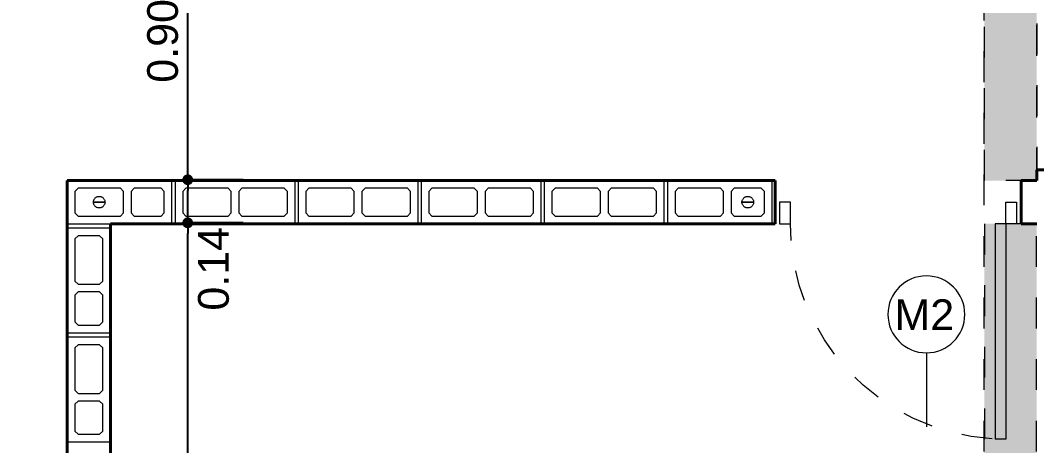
# Model space of a CAD drawing. Header units: millimetres. Extents: x 173 to 410, y -14 to 183.
# Drawn here: x 344.448 to 347.751, y -8.446 to -7.065 of the extents above; entities that cross this region are included whole.
import ezdxf
from ezdxf.enums import TextEntityAlignment as Align

# ---------------------------------------------------------------- set-up
doc = ezdxf.new("R2010")
doc.units = ezdxf.units.MM
doc.linetypes.add('HIDDEN', pattern=[0.05, 0.025, -0.025])
doc.layers.get('0').update_dxf_attribs({"color": 4})
for name, color, linetype, lineweight in [('ARQ Alvenaria', 201, 'Continuous', 40), ('ARQ Anotações', 2, 'Continuous', 5), ('ARQ Caixilharia', 140, 'Continuous', 9), ('ARQ Hachuras', 8, 'Continuous', 5), ('ARQ Projeções', 144, 'HIDDEN', 5)]:
    doc.layers.add(name, color=color, linetype=linetype, lineweight=lineweight)
doc.layers.add('ARQ Forros', color=7, linetype='HIDDEN', lineweight=5, true_color=0xcacaca)
doc.styles.get("Standard").update_dxf_attribs({"font": 'arial.ttf'})
doc.dimstyles.new('Executivo 1-50', dxfattribs={"dimtxt": 0.1, "dimasz": 0.035, "dimexe": 0, "dimexo": 0.0625, "dimgap": 0.03, "dimtad": 1, "dimzin": 0, "dimdsep": 46, "dimtxsty": 'Standard', "dimblk": 'DOT', "dimcen": 0.09, "dimclrd": 8, "dimclre": 8, "dimadec": 0, "dimazin": 0, "dimtfac": 1, "dimtix": 1, "dimtmove": 2, "dimatfit": 3, "dimldrblk": 'DOT', "dimfxl": 0.18, "dimfxlon": 1, "dimtolj": 1, "dimtzin": 0, "dimarcsym": 0})

# ---------------------------------------------------------------- blocks, each defined once
blk = doc.blocks.new('Folha 72')
at = {"color": 0, "linetype": 'ByBlock', "lineweight": -2}
for p, q in [((0.35, 0.7), (0.315, 0.7)), ((0.315, 0), (0.315, 0.7)), ((0.35, 0), (0.35, 0.7)), ((-0.385, 0), (-0.35, 0)), ((-0.385, -0.07), (-0.385, 0)), ((-0.35, 0), (-0.35, -0.07)), ((0.35, 0), (0.315, 0)), ((0.385, 0), (0.35, 0)), ((0.35, 0), (0.35, -0.07)), ((0.385, -0.07), (0.385, 0)), ((-0.35, -0.07), (-0.385, -0.07)), ((0.35, -0.07), (0.385, -0.07))]:
    blk.add_line(p, q, dxfattribs=at)
at = {"layer": 'ARQ Projeções'}
blk.add_arc((0.35, 0), 0.7, 93.6334, 180, dxfattribs=at)
blk = doc.blocks.new('_DOT')
at = {"color": 0, "linetype": 'ByBlock', "lineweight": -2}
blk.add_line((-0.5, 0), (-1, 0), dxfattribs=at)
at = {"color": 0, "linetype": 'ByBlock', "const_width": 0.5}
blk.add_lwpolyline([(-0.25, 0, 1), (0.25, 0, 1)], format="xyb", close=True, dxfattribs=at)
blk = doc.blocks.new('*D2066')
at = {"layer": 'ARQ Anotações', "color": 8, "lineweight": -2, "transparency": 16777216}
for p, q in [((342.742, -6.2803), (342.922, -6.2803)), ((342.922, -10.0304), (342.922, -6.3153)), ((343.102, -10.0654), (342.922, -10.0654))]:
    blk.add_line(p, q, dxfattribs=at)
at = {"layer": 'Defpoints', "color": 0, "transparency": 16777216}
for p in [(342.5256, -6.2803), (342.922, -6.2803), (345.7406, -10.0654)]:
    blk.add_point(p, dxfattribs=at)
at = {"layer": 'ARQ Anotações', "color": 8, "lineweight": -2, "transparency": 16777216, "xscale": 0.035, "yscale": 0.035, "zscale": 0.035}
for p, rotation in [((342.922, -6.2803), 90), ((342.922, -10.0654), 270)]:
    blk.add_blockref('_DOT', p, dxfattribs=dict(at, rotation=rotation))
at = {"layer": 'ARQ Anotações', "color": 0, "transparency": 16777216, "insert": (342.841, -8.1729), "char_height": 0.1, "attachment_point": 5, "rotation": 90}
blk.add_mtext('\\A1;3.79', dxfattribs=at)
blk = doc.blocks.new('*D2073')
at = {"layer": 'ARQ Anotações', "color": 8, "lineweight": -2, "transparency": 16777216}
for p, q in [((345.1719, -7.7226), (344.9919, -7.7226)), ((344.9919, -10.0304), (344.9919, -7.7576)), ((345.1719, -10.0654), (344.9919, -10.0654))]:
    blk.add_line(p, q, dxfattribs=at)
at = {"layer": 'Defpoints', "color": 0, "transparency": 16777216}
for p in [(344.9919, -7.7226), (346.1555, -7.7226), (345.7406, -10.0654)]:
    blk.add_point(p, dxfattribs=at)
at = {"layer": 'ARQ Anotações', "color": 8, "lineweight": -2, "transparency": 16777216, "xscale": 0.035, "yscale": 0.035, "zscale": 0.035}
for p, rotation in [((344.9919, -7.7226), 90), ((344.9919, -10.0654), 270)]:
    blk.add_blockref('_DOT', p, dxfattribs=dict(at, rotation=rotation))
at = {"layer": 'ARQ Anotações', "color": 0, "transparency": 16777216, "insert": (344.9108, -8.894), "char_height": 0.1, "attachment_point": 5, "rotation": 90}
blk.add_mtext('\\A1;2.34', dxfattribs=at)
blk = doc.blocks.new('*D2074')
at = {"layer": 'ARQ Anotações', "color": 8, "lineweight": -2, "transparency": 16777216}
for p, q in [((345.1719, -7.5826), (344.9919, -7.5826)), ((344.9919, -7.6876), (344.9919, -7.6176)), ((345.1719, -7.7226), (344.9919, -7.7226))]:
    blk.add_line(p, q, dxfattribs=at)
at = {"layer": 'Defpoints', "color": 0, "transparency": 16777216}
for p in [(344.9919, -7.5826), (346.1555, -7.5826), (346.1555, -7.7226)]:
    blk.add_point(p, dxfattribs=at)
at = {"layer": 'ARQ Anotações', "color": 8, "lineweight": -2, "transparency": 16777216, "xscale": 0.035, "yscale": 0.035, "zscale": 0.035}
for p, rotation in [((344.9919, -7.5826), 90), ((344.9919, -7.7226), 270)]:
    blk.add_blockref('_DOT', p, dxfattribs=dict(at, rotation=rotation))
at = {"layer": 'ARQ Anotações', "color": 0, "transparency": 16777216, "insert": (345.0761, -7.8718), "char_height": 0.1, "attachment_point": 5, "rotation": 90}
blk.add_mtext('\\A1;0.14', dxfattribs=at)
blk = doc.blocks.new('*D2075')
at = {"layer": 'ARQ Anotações', "color": 8, "lineweight": -2, "transparency": 16777216}
for p, q in [((345.1719, -6.6803), (344.9919, -6.6803)), ((344.9919, -7.5476), (344.9919, -6.7153)), ((345.1719, -7.5826), (344.9919, -7.5826))]:
    blk.add_line(p, q, dxfattribs=at)
at = {"layer": 'Defpoints', "color": 0, "transparency": 16777216}
for p in [(344.9919, -6.6803), (346.5405, -6.6803), (346.1555, -7.5826)]:
    blk.add_point(p, dxfattribs=at)
at = {"layer": 'ARQ Anotações', "color": 8, "lineweight": -2, "transparency": 16777216, "xscale": 0.035, "yscale": 0.035, "zscale": 0.035}
for p, rotation in [((344.9919, -6.6803), 90), ((344.9919, -7.5826), 270)]:
    blk.add_blockref('_DOT', p, dxfattribs=dict(at, rotation=rotation))
at = {"layer": 'ARQ Anotações', "color": 0, "transparency": 16777216, "insert": (344.9108, -7.1315), "char_height": 0.1, "attachment_point": 5, "rotation": 90}
blk.add_mtext('\\A1;0.90', dxfattribs=at)
blk = doc.blocks.new('Window-Door Marker - 70_27')
at = {"color": 8}
blk.add_line((0, 0.1), (0, -0.14), dxfattribs=at)
blk.add_circle((0, 0.225), 0.125, dxfattribs=at)
blk.add_attdef('AC_MarkerText_1', text='', height=0.1, rotation=180).set_placement((0.1037, 0.3036), align=Align.BOTTOM_LEFT)

msp = doc.modelspace()

# ---------------------------------------------------------------- hatches: boundary and pattern name
at = {"layer": 'ARQ Forros'}
h = msp.add_hatch(color=256, dxfattribs=at)
h.dxf.hatch_style = 1
h.paths.add_polyline_path([(347.5807, -6.6754), (347.7506, -6.6754), (347.7506, -7.5854), (347.5807, -7.5854)])
h = msp.add_hatch(color=256, dxfattribs=at)
h.dxf.hatch_style = 1
h.paths.add_polyline_path([(347.7505, -7.7254), (347.5807, -7.7254), (347.5807, -10.0654), (347.7505, -10.0654)])

# ---------------------------------------------------------------- linework, layer by layer
at = {"layer": 'ARQ Alvenaria'}
for p, q in [((347.7506, -7.5504), (347.8906, -7.5504)), ((347.7506, -7.5504), (347.7506, -7.5854)), ((346.9004, -7.5854), (344.6006, -7.5854)), ((344.6006, -7.5854), (344.6006, -10.0654)), ((346.9004, -7.5854), (346.9004, -7.7254)), ((347.7004, -7.5854), (347.7004, -7.7254)), ((347.7506, -7.5854), (347.7004, -7.5854)), ((344.7406, -7.7254), (346.9004, -7.7254)), ((344.7406, -10.0654), (344.7406, -7.7254)), ((347.7004, -7.7254), (347.7506, -7.7254))]:
    msp.add_line(p, q, dxfattribs=at)
at = {"layer": 'ARQ Forros'}
msp.add_lwpolyline([(347.5807, -6.6754), (347.7506, -6.6754), (347.7506, -7.5854), (347.5807, -7.5854)], close=True, dxfattribs=at)
msp.add_lwpolyline([(347.7505, -10.0654), (347.7505, -7.7254), (347.5807, -7.7254), (347.5807, -10.0654)], dxfattribs=at)
at = {"layer": 'ARQ Hachuras', "flags": 128}
for points in [[(344.9406, -7.5854), (344.6006, -7.5854), (344.6006, -7.7254), (344.9406, -7.7254)], [(345.3406, -7.5854), (344.9506, -7.5854), (344.9506, -7.7254), (345.3406, -7.7254)], [(345.7406, -7.5854), (345.3506, -7.5854), (345.3506, -7.7254), (345.7406, -7.7254)], [(346.1406, -7.5854), (345.7506, -7.5854), (345.7506, -7.7254), (346.1406, -7.7254)], [(346.5406, -7.5854), (346.1506, -7.5854), (346.1506, -7.7254), (346.5406, -7.7254)], [(346.8906, -7.5854), (346.5506, -7.5854), (346.5506, -7.7254), (346.8906, -7.7254)], [(344.7831, -7.6204), (344.7731, -7.6104), (344.6356, -7.6104), (344.6256, -7.6204), (344.6256, -7.6904), (344.6356, -7.7004), (344.7731, -7.7004), (344.7831, -7.6904)], [(344.9156, -7.6204), (344.9056, -7.6104), (344.8181, -7.6104), (344.8081, -7.6204), (344.8081, -7.6904), (344.8181, -7.7004), (344.9056, -7.7004), (344.9156, -7.6904)], [(345.1331, -7.6204), (345.1231, -7.6104), (344.9856, -7.6104), (344.9756, -7.6204), (344.9756, -7.6904), (344.9856, -7.7004), (345.1231, -7.7004), (345.1331, -7.6904)], [(345.3156, -7.6204), (345.3056, -7.6104), (345.1681, -7.6104), (345.1581, -7.6204), (345.1581, -7.6904), (345.1681, -7.7004), (345.3056, -7.7004), (345.3156, -7.6904)], [(345.5331, -7.6204), (345.5231, -7.6104), (345.3856, -7.6104), (345.3756, -7.6204), (345.3756, -7.6904), (345.3856, -7.7004), (345.5231, -7.7004), (345.5331, -7.6904)], [(345.7156, -7.6204), (345.7056, -7.6104), (345.5681, -7.6104), (345.5581, -7.6204), (345.5581, -7.6904), (345.5681, -7.7004), (345.7056, -7.7004), (345.7156, -7.6904)], [(345.9331, -7.6204), (345.9231, -7.6104), (345.7856, -7.6104), (345.7756, -7.6204), (345.7756, -7.6904), (345.7856, -7.7004), (345.9231, -7.7004), (345.9331, -7.6904)], [(346.1156, -7.6204), (346.1056, -7.6104), (345.9681, -7.6104), (345.9581, -7.6204), (345.9581, -7.6904), (345.9681, -7.7004), (346.1056, -7.7004), (346.1156, -7.6904)], [(346.3331, -7.6204), (346.3231, -7.6104), (346.1856, -7.6104), (346.1756, -7.6204), (346.1756, -7.6904), (346.1856, -7.7004), (346.3231, -7.7004), (346.3331, -7.6904)], [(346.5156, -7.6204), (346.5056, -7.6104), (346.3681, -7.6104), (346.3581, -7.6204), (346.3581, -7.6904), (346.3681, -7.7004), (346.5056, -7.7004), (346.5156, -7.6904)], [(346.7331, -7.6204), (346.7231, -7.6104), (346.5856, -7.6104), (346.5756, -7.6204), (346.5756, -7.6904), (346.5856, -7.7004), (346.7231, -7.7004), (346.7331, -7.6904)], [(346.8656, -7.6204), (346.8556, -7.6104), (346.7681, -7.6104), (346.7581, -7.6204), (346.7581, -7.6904), (346.7681, -7.7004), (346.8556, -7.7004), (346.8656, -7.6904)], [(344.704, -7.6554), (344.704, -7.6555), (344.704, -7.6555), (344.704, -7.6555), (344.704, -7.6556), (344.7041, -7.6556), (344.7041, -7.6556), (344.7041, -7.6556), (344.7041, -7.6557), (344.7041, -7.6557), (344.7042, -7.6557), (344.7042, -7.6557), (344.7042, -7.6557), (344.7042, -7.6557), (344.7043, -7.6557), (344.7043, -7.6557), (344.7043, -7.6557), (344.7044, -7.6557), (344.7044, -7.6557), (344.7044, -7.6557), (344.7045, -7.6557), (344.7045, -7.6557), (344.7045, -7.6557), (344.7045, -7.6557), (344.7045, -7.6556), (344.7046, -7.6556), (344.7046, -7.6556), (344.7046, -7.6556), (344.7046, -7.6555), (344.7046, -7.6555), (344.7046, -7.6555), (344.7046, -7.6554), (344.6854, -7.6554), (344.6855, -7.6535), (344.6858, -7.6516), (344.6863, -7.6498), (344.687, -7.648), (344.6878, -7.6463), (344.6888, -7.6446), (344.69, -7.6431), (344.6913, -7.6417), (344.6928, -7.6405), (344.6943, -7.6394), (344.696, -7.6385), (344.6978, -7.6377), (344.6996, -7.6371), (344.7015, -7.6368), (344.7034, -7.6366), (344.7053, -7.6366), (344.7072, -7.6368), (344.7091, -7.6371), (344.7109, -7.6377), (344.7126, -7.6385), (344.7143, -7.6394), (344.7159, -7.6405), (344.7173, -7.6417), (344.7187, -7.6431), (344.7198, -7.6446), (344.7208, -7.6463), (344.7217, -7.648), (344.7224, -7.6498), (344.7228, -7.6516), (344.7231, -7.6535), (344.7232, -7.6554)], [(344.7046, -7.6554), (344.7046, -7.6554), (344.7046, -7.6554), (344.7046, -7.6554), (344.7046, -7.6553), (344.7046, -7.6553), (344.7046, -7.6553), (344.7045, -7.6553), (344.7045, -7.6552), (344.7045, -7.6552), (344.7045, -7.6552), (344.7045, -7.6552), (344.7044, -7.6552), (344.7044, -7.6552), (344.7044, -7.6551), (344.7043, -7.6551), (344.7043, -7.6551), (344.7043, -7.6551), (344.7042, -7.6552), (344.7042, -7.6552), (344.7042, -7.6552), (344.7042, -7.6552), (344.7041, -7.6552), (344.7041, -7.6552), (344.7041, -7.6553), (344.7041, -7.6553), (344.7041, -7.6553), (344.704, -7.6553), (344.704, -7.6554), (344.704, -7.6554), (344.704, -7.6554), (344.704, -7.6554), (344.7232, -7.6554), (344.7231, -7.6574), (344.7228, -7.6593), (344.7224, -7.6611), (344.7217, -7.6629), (344.7208, -7.6646), (344.7198, -7.6662), (344.7187, -7.6678), (344.7173, -7.6691), (344.7159, -7.6704), (344.7143, -7.6715), (344.7126, -7.6724), (344.7109, -7.6732), (344.7091, -7.6737), (344.7072, -7.6741), (344.7053, -7.6743), (344.7034, -7.6743), (344.7015, -7.6741), (344.6996, -7.6737), (344.6978, -7.6732), (344.696, -7.6724), (344.6943, -7.6715), (344.6928, -7.6704), (344.6913, -7.6691), (344.69, -7.6678), (344.6888, -7.6662), (344.6878, -7.6646), (344.687, -7.6629), (344.6863, -7.6611), (344.6858, -7.6593), (344.6855, -7.6574), (344.6854, -7.6554)], [(346.8115, -7.6554), (346.8115, -7.6555), (346.8115, -7.6555), (346.8115, -7.6555), (346.8115, -7.6556), (346.8116, -7.6556), (346.8116, -7.6556), (346.8116, -7.6556), (346.8116, -7.6557), (346.8116, -7.6557), (346.8117, -7.6557), (346.8117, -7.6557), (346.8117, -7.6557), (346.8117, -7.6557), (346.8118, -7.6557), (346.8118, -7.6557), (346.8118, -7.6557), (346.8119, -7.6557), (346.8119, -7.6557), (346.8119, -7.6557), (346.812, -7.6557), (346.812, -7.6557), (346.812, -7.6557), (346.812, -7.6557), (346.812, -7.6556), (346.8121, -7.6556), (346.8121, -7.6556), (346.8121, -7.6556), (346.8121, -7.6555), (346.8121, -7.6555), (346.8121, -7.6555), (346.8121, -7.6554), (346.7929, -7.6554), (346.793, -7.6535), (346.7933, -7.6516), (346.7938, -7.6498), (346.7945, -7.648), (346.7953, -7.6463), (346.7963, -7.6447), (346.7975, -7.6431), (346.7988, -7.6418), (346.8003, -7.6405), (346.8018, -7.6394), (346.8035, -7.6385), (346.8053, -7.6377), (346.8071, -7.6372), (346.809, -7.6368), (346.8109, -7.6366), (346.8128, -7.6366), (346.8147, -7.6368), (346.8166, -7.6372), (346.8184, -7.6377), (346.8201, -7.6385), (346.8218, -7.6394), (346.8234, -7.6405), (346.8248, -7.6418), (346.8262, -7.6431), (346.8273, -7.6447), (346.8283, -7.6463), (346.8292, -7.648), (346.8299, -7.6498), (346.8303, -7.6516), (346.8306, -7.6535), (346.8307, -7.6554)], [(346.8121, -7.6554), (346.8121, -7.6554), (346.8121, -7.6554), (346.8121, -7.6554), (346.8121, -7.6553), (346.8121, -7.6553), (346.8121, -7.6553), (346.812, -7.6553), (346.812, -7.6552), (346.812, -7.6552), (346.812, -7.6552), (346.812, -7.6552), (346.8119, -7.6552), (346.8119, -7.6552), (346.8119, -7.6552), (346.8118, -7.6551), (346.8118, -7.6551), (346.8118, -7.6552), (346.8117, -7.6552), (346.8117, -7.6552), (346.8117, -7.6552), (346.8117, -7.6552), (346.8116, -7.6552), (346.8116, -7.6552), (346.8116, -7.6553), (346.8116, -7.6553), (346.8116, -7.6553), (346.8115, -7.6553), (346.8115, -7.6554), (346.8115, -7.6554), (346.8115, -7.6554), (346.8115, -7.6554), (346.8307, -7.6554), (346.8306, -7.6574), (346.8303, -7.6593), (346.8299, -7.6611), (346.8292, -7.6629), (346.8283, -7.6646), (346.8273, -7.6662), (346.8262, -7.6678), (346.8248, -7.6691), (346.8234, -7.6704), (346.8218, -7.6715), (346.8201, -7.6724), (346.8184, -7.6732), (346.8166, -7.6737), (346.8147, -7.6741), (346.8128, -7.6743), (346.8109, -7.6743), (346.809, -7.6741), (346.8071, -7.6737), (346.8053, -7.6732), (346.8035, -7.6724), (346.8018, -7.6715), (346.8003, -7.6704), (346.7988, -7.6691), (346.7975, -7.6678), (346.7963, -7.6662), (346.7953, -7.6646), (346.7945, -7.6629), (346.7938, -7.6611), (346.7933, -7.6593), (346.793, -7.6574), (346.7929, -7.6554)], [(344.7406, -8.0797), (344.7406, -7.7397), (344.6006, -7.7397), (344.6006, -8.0797)], [(344.7056, -7.9222), (344.7156, -7.9122), (344.7156, -7.7747), (344.7056, -7.7647), (344.6356, -7.7647), (344.6256, -7.7747), (344.6256, -7.9122), (344.6356, -7.9222)], [(344.7056, -8.0547), (344.7156, -8.0447), (344.7156, -7.9572), (344.7056, -7.9472), (344.6356, -7.9472), (344.6256, -7.9572), (344.6256, -8.0447), (344.6356, -8.0547)], [(344.7406, -8.434), (344.7406, -8.094), (344.6006, -8.094), (344.6006, -8.434)], [(344.7056, -8.2765), (344.7156, -8.2665), (344.7156, -8.129), (344.7056, -8.119), (344.6356, -8.119), (344.6256, -8.129), (344.6256, -8.2665), (344.6356, -8.2765)], [(344.7056, -8.409), (344.7156, -8.399), (344.7156, -8.3115), (344.7056, -8.3015), (344.6356, -8.3015), (344.6256, -8.3115), (344.6256, -8.399), (344.6356, -8.409)]]:
    msp.add_lwpolyline(points, close=True, dxfattribs=at)
at = {"layer": 'ARQ Projeções', "flags": 128}
for points in [[(347.5799, -10.0654), (347.5799, -6.6804)], [(347.7499, -6.6804), (347.7499, -7.5744)]]:
    msp.add_lwpolyline(points, dxfattribs=at)

# ---------------------------------------------------------------- block references
at = {"layer": 'ARQ Anotações'}
ref = msp.add_blockref('Window-Door Marker - 70_27', (347.3921, -8.2449), dxfattribs=dict(at, xscale=-1))
ref.add_attrib('AC_MarkerText_1', 'M2', dxfattribs={"layer": '0', "height": 0.1}).set_placement((347.2885, -8.101), align=Align.BOTTOM_LEFT)
at = {"layer": 'ARQ Caixilharia', "xscale": -1, "rotation": 180}
msp.add_blockref('Folha 72', (347.3004, -7.7254), dxfattribs=at)

# ---------------------------------------------------------------- dimensions: what is measured, and where the dimension line sits
at = {"layer": 'ARQ Anotações'}
for base, p1, p2, picture, middle in [((342.922, -6.2803), (345.7406, -10.0654), (342.5256, -6.2803), '*D2066', (342.841, -8.1729)), ((344.9919, -6.6803), (346.1555, -7.5826), (346.5405, -6.6803), '*D2075', (344.9108, -7.1315)), ((344.9919, -7.7226), (345.7406, -10.0654), (346.1555, -7.7226), '*D2073', (344.9108, -8.894))]:
    dim = msp.add_linear_dim(base=base, p1=p1, p2=p2, angle=90, dimstyle='Executivo 1-50', dxfattribs=at)
    dim.commit()
    dim.dimension.update_dxf_attribs({"geometry": picture, "text_midpoint": middle})
dim = msp.add_linear_dim(base=(344.9919, -7.5826), p1=(346.1555, -7.7226), p2=(346.1555, -7.5826), angle=90, dimstyle='Executivo 1-50', dxfattribs=at)
dim.commit()
dim.dimension.update_dxf_attribs({"geometry": '*D2074', "text_midpoint": (345.0761, -7.8718), "dimtype": 160})

doc.saveas('drawing.dxf')
